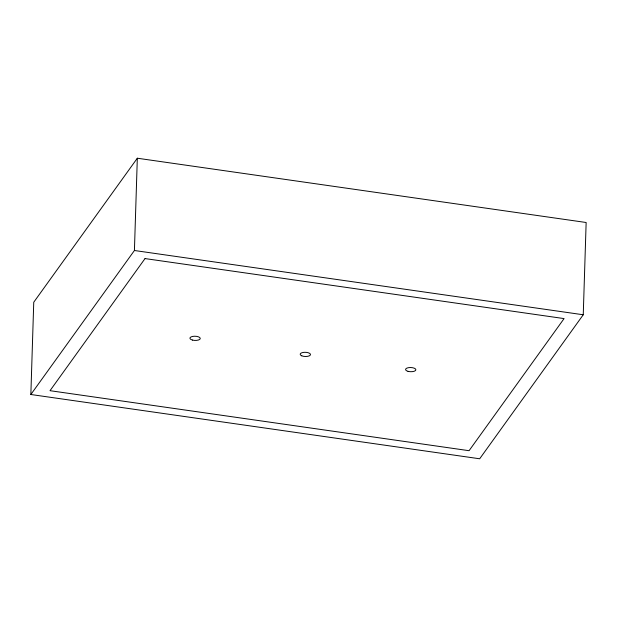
<?xml version="1.0" encoding="UTF-8"?>
<svg xmlns="http://www.w3.org/2000/svg" width="617" height="617" viewBox="0 0 617 617"><rect width="100%" height="100%" fill="white"/><g stroke="black" fill="none" stroke-linecap="round" stroke-linejoin="round"><path stroke-width="0.93" d="M30.85 394.502L33.75 302.23L137.321 158.222L586.15 222.498L583.25 314.77L479.679 458.778L30.85 394.502L134.421 250.502L137.321 158.222M134.421 250.502L583.25 314.77M145.034 258.577L50.016 390.684L469.067 450.695L564.085 318.588L145.034 258.577M192.435 340.067A5.167 2.098 1.8 0 0 200.263 338.509A5.167 2.098 1.8 0 0 192.597 336.427A5.167 2.098 1.8 0 0 192.435 340.067M408.053 371.349A5.167 2.098 1.8 0 0 415.881 369.791A5.167 2.098 1.8 0 0 408.215 367.717A5.167 2.098 1.8 0 0 408.053 371.349M301.759 355.816A5.167 2.098 1.8 0 0 310.359 355.03A5.167 2.098 1.8 0 0 303.911 352.338A5.167 2.098 1.8 0 0 301.759 355.816"/></g></svg>
